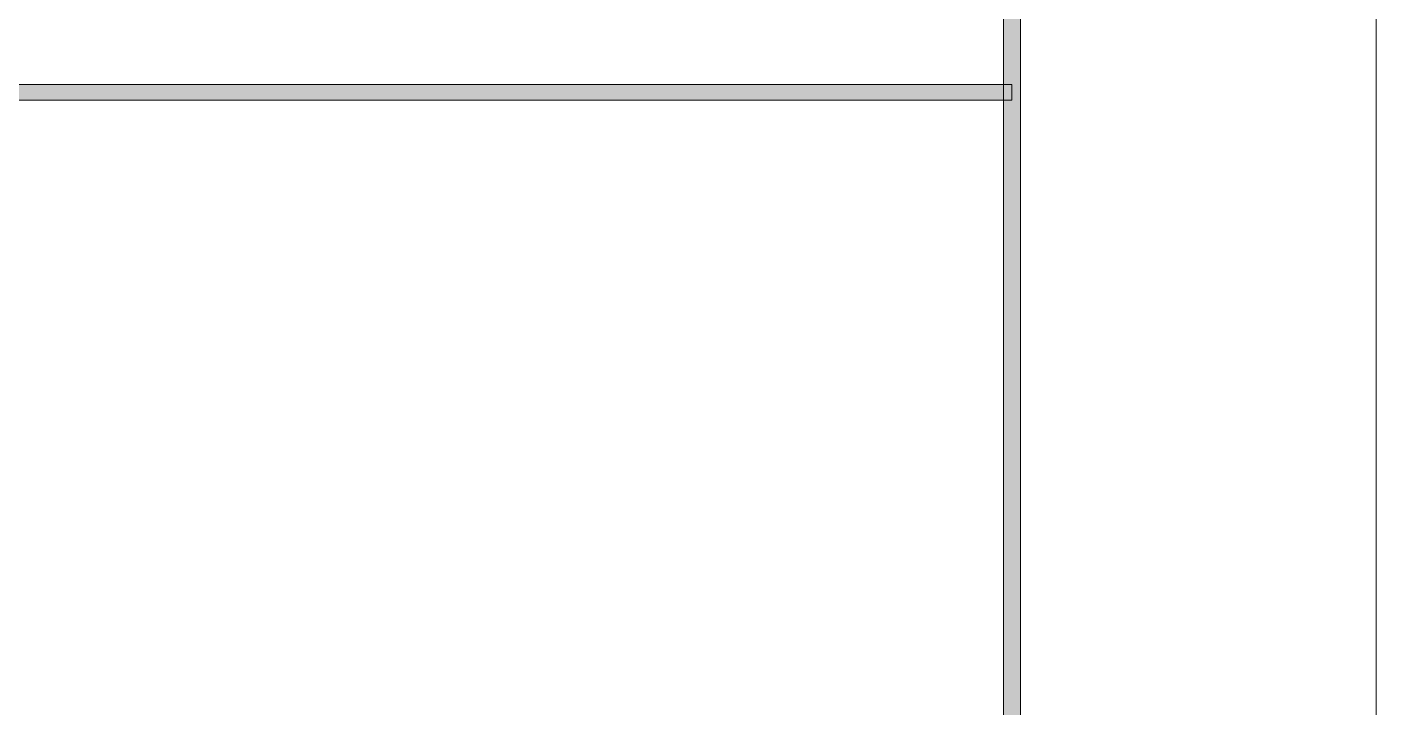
# Model space of a CAD drawing. Header units: millimetres. Extents: x 568 to 57335, y 85 to 28579.
# Drawn here: x 57279.7 to 57335.2, y 28298 to 28326 of the extents above; entities that cross this region are included whole.
import ezdxf

# ---------------------------------------------------------------- set-up
doc = ezdxf.new("R2010")
doc.units = ezdxf.units.MM

msp = doc.modelspace()

# ---------------------------------------------------------------- hatches: boundary and pattern name
h = msp.add_hatch(color=0)
h.dxf.hatch_style = 2
h.paths.add_polyline_path([(57320.572, 27702.649), (57319.873, 27703.348), (57319.873, 28563.463), (57320.572, 28564.162)])
h = msp.add_hatch(color=0)
h.dxf.hatch_style = 2
h.paths.add_polyline_path([(57245.175, 28323.017), (57245.175, 28323.655), (57320.223, 28323.655), (57320.223, 28323.017)])

# ---------------------------------------------------------------- linework, layer by layer
at = {"color": 0, "lineweight": 0}
for points in [[(56073.988, 27688.001), (56073.988, 28578.81), (57335.22, 28578.81), (57335.22, 27688.001)], [(57320.572, 27702.649), (57319.873, 27703.348), (57319.873, 28563.463), (57320.572, 28564.162)], [(57245.175, 28323.017), (57245.175, 28323.655), (57320.223, 28323.655), (57320.223, 28323.017)]]:
    msp.add_lwpolyline(points, close=True, dxfattribs=at)

doc.saveas('drawing.dxf')
